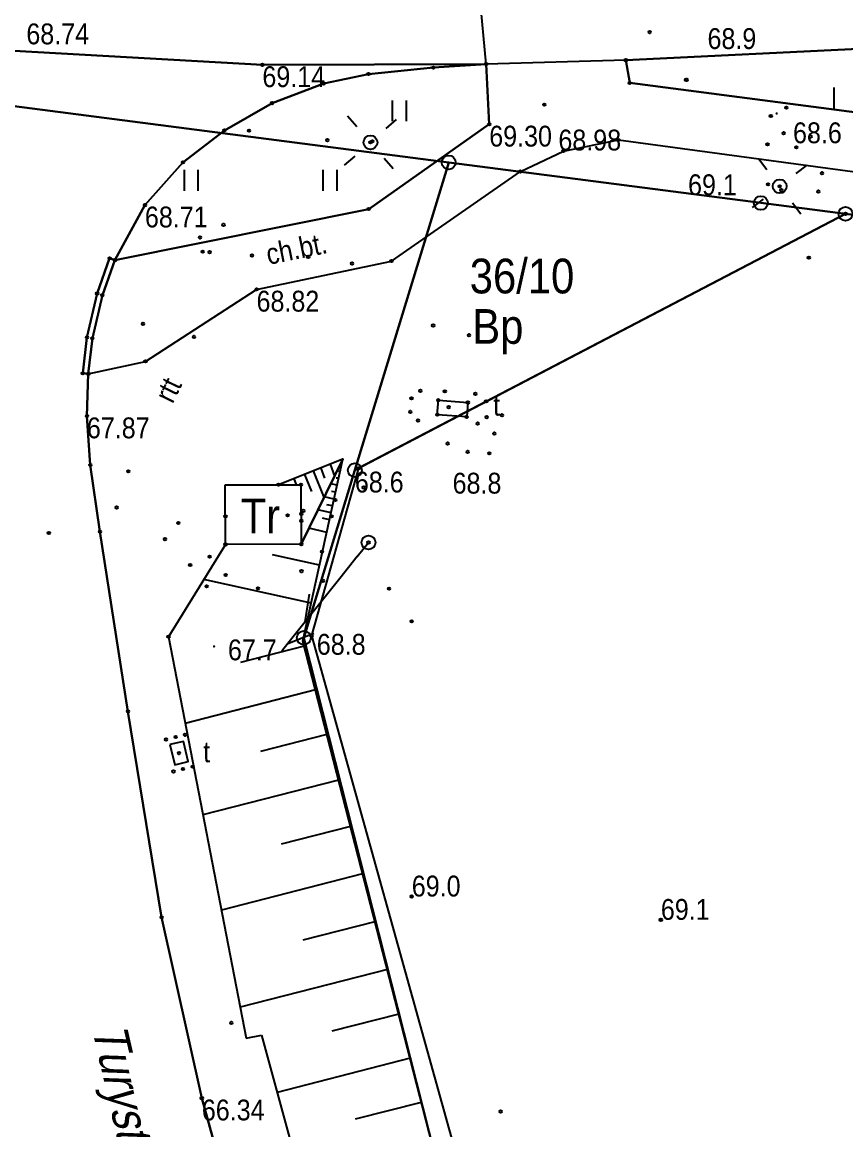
# Model space of a CAD drawing. Extents: x 6545332 to 6545538, y 5876272 to 5876530.
# Drawn here: x 6545383.83 to 6545413.49, y 5876403.64 to 5876443.51 of the extents above; entities that cross this region are included whole.
import ezdxf
from ezdxf.enums import TextEntityAlignment as Align

# ---------------------------------------------------------------- set-up
doc = ezdxf.new("R2010")
doc.units = 0
doc.header["$MEASUREMENT"] = 0
doc.layers.get('0').update_dxf_attribs({"linetype": 'CONTINUOUS'})
doc.layers.add('1', color=8, linetype='CONTINUOUS')
doc.styles.get("Standard").update_dxf_attribs({"font": 'txt', "width": 0.75})

msp = doc.modelspace()

# ---------------------------------------------------------------- hatches: boundary and pattern name
at = {"layer": '1', "linetype": 'Continuous'}
h = msp.add_hatch(color=256, dxfattribs=at)
edge = h.paths.add_edge_path()
edge.add_arc((6545392.48, 5876441.97), 0.045, 0, 360)
h = msp.add_hatch(color=256, dxfattribs=at)
edge = h.paths.add_edge_path()
edge.add_arc((6545392.48, 5876441.97), 0.045, 0, 360)
h = msp.add_hatch(color=256, dxfattribs=at)
edge = h.paths.add_edge_path()
edge.add_arc((6545402.63, 5876440.54), 0.045, 0, 360)
h = msp.add_hatch(color=256, dxfattribs=at)
edge = h.paths.add_edge_path()
edge.add_arc((6545411, 5876440.22), 0.045, 0, 360)
h = msp.add_hatch(color=256, dxfattribs=at)
edge = h.paths.add_edge_path()
edge.add_arc((6545400.65, 5876439.83), 0.045, 0, 360)
h = msp.add_hatch(color=256, dxfattribs=at)
edge = h.paths.add_edge_path()
edge.add_arc((6545400.65, 5876439.83), 0.045, 0, 360)
h = msp.add_hatch(color=256, dxfattribs=at)
edge = h.paths.add_edge_path()
edge.add_arc((6545410.69, 5876437.67), 0.045, 0, 360)
h = msp.add_hatch(color=256, dxfattribs=at)
edge = h.paths.add_edge_path()
edge.add_arc((6545388.25, 5876436.92), 0.045, 0, 360)
h = msp.add_hatch(color=256, dxfattribs=at)
edge = h.paths.add_edge_path()
edge.add_arc((6545388.25, 5876436.92), 0.045, 0, 360)
h = msp.add_hatch(color=256, dxfattribs=at)
edge = h.paths.add_edge_path()
edge.add_arc((6545392.27, 5876433.89), 0.045, 0, 360)
h = msp.add_hatch(color=256, dxfattribs=at)
edge = h.paths.add_edge_path()
edge.add_arc((6545392.27, 5876433.89), 0.045, 0, 360)
h = msp.add_hatch(color=256, dxfattribs=at)
edge = h.paths.add_edge_path()
edge.add_arc((6545386.16, 5876429.33), 0.045, 0, 360)
h = msp.add_hatch(color=256, dxfattribs=at)
edge = h.paths.add_edge_path()
edge.add_arc((6545386.16, 5876429.33), 0.045, 0, 360)
h = msp.add_hatch(color=256, dxfattribs=at)
edge = h.paths.add_edge_path()
edge.add_arc((6545395.37, 5876427.78), 0.045, 0, 360)
h = msp.add_hatch(color=256, dxfattribs=at)
edge = h.paths.add_edge_path()
edge.add_arc((6545400.65, 5876427.99), 0.045, 0, 360)
h = msp.add_hatch(color=256, dxfattribs=at)
edge = h.paths.add_edge_path()
edge.add_arc((6545390.74, 5876421.04), 0.045, 0, 360)
h = msp.add_hatch(color=256, dxfattribs=at)
edge = h.paths.add_edge_path()
edge.add_arc((6545393.94, 5876421.23), 0.045, 0, 360)
h = msp.add_hatch(color=256, dxfattribs=at)
edge = h.paths.add_edge_path()
edge.add_arc((6545397.86, 5876412.04), 0.045, 0, 360)
h = msp.add_hatch(color=256, dxfattribs=at)
edge = h.paths.add_edge_path()
edge.add_arc((6545406.83, 5876411.2), 0.045, 0, 360)
h = msp.add_hatch(color=256, dxfattribs=at)
edge = h.paths.add_edge_path()
edge.add_arc((6545390.3, 5876404.78), 0.045, 0, 360)
h = msp.add_hatch(color=256, dxfattribs=at)
edge = h.paths.add_edge_path()
edge.add_arc((6545390.3, 5876404.78), 0.045, 0, 360)

# ---------------------------------------------------------------- linework, layer by layer
for centre in [(6545396.13, 5876426.76, 68.6), (6545394.25, 5876421.43, 68.8), (6545397.86, 5876412.04, 69), (6545406.83, 5876411.2, 69.1)]:
    msp.add_circle(centre, 0.045)
at = {"layer": '1'}
for p, q in [((6545400.54, 5876442), (6545399.86, 5876449.17)), ((6545356.55, 5876443.98), (6545399.19, 5876438.46)), ((6545399.19, 5876438.46), (6545356.55, 5876443.98)), ((6545399.19, 5876438.46), (6545356.55, 5876443.98)), ((6545432.54, 5876443.45), (6545405.57, 5876442.14)), ((6545405.57, 5876442.14), (6545432.54, 5876443.45)), ((6545392.48, 5876441.97), (6545383.54, 5876442.48)), ((6545383.54, 5876442.48), (6545392.48, 5876441.97)), ((6545405.57, 5876442.14), (6545400.54, 5876442)), ((6545405.57, 5876442.14), (6545405.71, 5876441.32)), ((6545405.71, 5876441.32), (6545405.57, 5876442.14)), ((6545400.54, 5876442), (6545392.48, 5876441.97)), ((6545392.48, 5876441.97), (6545400.54, 5876442)), ((6545396.3, 5876441.64), (6545394.69, 5876441.3)), ((6545394.69, 5876441.3), (6545396.3, 5876441.64)), ((6545394.69, 5876441.3), (6545396.3, 5876441.64)), ((6545398.64, 5876441.87), (6545396.3, 5876441.64)), ((6545396.3, 5876441.64), (6545398.64, 5876441.87)), ((6545396.3, 5876441.64), (6545398.64, 5876441.87)), ((6545400.54, 5876442), (6545398.64, 5876441.87)), ((6545398.64, 5876441.87), (6545400.54, 5876442)), ((6545398.64, 5876441.87), (6545400.54, 5876442)), ((6545400.54, 5876442), (6545400.65, 5876439.83)), ((6545400.65, 5876439.83), (6545400.54, 5876442)), ((6545394.69, 5876441.3), (6545392.83, 5876440.59)), ((6545392.83, 5876440.59), (6545394.69, 5876441.3)), ((6545392.83, 5876440.59), (6545394.69, 5876441.3)), ((6545405.71, 5876441.32), (6545470.41, 5876432.9)), ((6545470.41, 5876432.9), (6545405.71, 5876441.32)), ((6545392.83, 5876440.59), (6545391.11, 5876439.61)), ((6545391.11, 5876439.61), (6545392.83, 5876440.59)), ((6545391.11, 5876439.61), (6545392.83, 5876440.59)), ((6545400.65, 5876439.83), (6545396.31, 5876436.78)), ((6545396.31, 5876436.78), (6545400.65, 5876439.83)), ((6545391.11, 5876439.61), (6545389.62, 5876438.46)), ((6545389.62, 5876438.46), (6545391.11, 5876439.61)), ((6545389.62, 5876438.46), (6545391.11, 5876439.61)), ((6545403.32, 5876438.87), (6545405.3, 5876439.27)), ((6545405.3, 5876439.27), (6545414.59, 5876438.01)), ((6545401.77, 5876438.13), (6545403.32, 5876438.87)), ((6545389.62, 5876438.46), (6545388.25, 5876436.92)), ((6545388.25, 5876436.92), (6545389.62, 5876438.46)), ((6545388.25, 5876436.92), (6545389.62, 5876438.46)), ((6545399.19, 5876438.46), (6545395.81, 5876427.38)), ((6545395.81, 5876427.38), (6545399.19, 5876438.46)), ((6545399.19, 5876438.46), (6545395.81, 5876427.38)), ((6545399.19, 5876438.46), (6545410.43, 5876437)), ((6545410.43, 5876437), (6545399.19, 5876438.46)), ((6545410.43, 5876437), (6545399.19, 5876438.46)), ((6545397.13, 5876434.91), (6545401.77, 5876438.13)), ((6545388.25, 5876436.92), (6545387.17, 5876434.94)), ((6545387.17, 5876434.94), (6545388.25, 5876436.92)), ((6545387.17, 5876434.94), (6545388.25, 5876436.92)), ((6545410.43, 5876437), (6545413.48, 5876436.61)), ((6545413.48, 5876436.61), (6545410.43, 5876437)), ((6545413.48, 5876436.61), (6545410.43, 5876437)), ((6545396.31, 5876436.78), (6545387.17, 5876434.94)), ((6545387.17, 5876434.94), (6545396.31, 5876436.78)), ((6545395.81, 5876427.38), (6545413.48, 5876436.61)), ((6545413.48, 5876436.61), (6545395.81, 5876427.38)), ((6545413.48, 5876436.61), (6545395.81, 5876427.38)), ((6545413.48, 5876436.61), (6545395.94, 5876427.45)), ((6545467.02, 5876429.67), (6545413.48, 5876436.61)), ((6545413.48, 5876436.61), (6545440.37, 5876433.13)), ((6545440.37, 5876433.13), (6545413.48, 5876436.61)), ((6545440.37, 5876433.13), (6545413.48, 5876436.61)), ((6545386.53, 5876433.74), (6545386.98, 5876435.01)), ((6545386.98, 5876435.01), (6545386.53, 5876433.74)), ((6545387.17, 5876434.94), (6545386.72, 5876433.68)), ((6545386.72, 5876433.68), (6545387.17, 5876434.94)), ((6545386.72, 5876433.68), (6545387.17, 5876434.94)), ((6545386.98, 5876435.01), (6545387.17, 5876434.94)), ((6545387.17, 5876434.94), (6545386.98, 5876435.01)), ((6545392.27, 5876433.89), (6545397.13, 5876434.91)), ((6545386.16, 5876432.16), (6545386.53, 5876433.74)), ((6545386.53, 5876433.74), (6545386.16, 5876432.16)), ((6545386.72, 5876433.68), (6545386.36, 5876432.13)), ((6545386.36, 5876432.13), (6545386.72, 5876433.68)), ((6545386.36, 5876432.13), (6545386.72, 5876433.68)), ((6545388.27, 5876431.3), (6545392.27, 5876433.89)), ((6545386.01, 5876430.87), (6545386.16, 5876432.16)), ((6545386.16, 5876432.16), (6545386.01, 5876430.87)), ((6545386.36, 5876432.13), (6545386.21, 5876430.85)), ((6545386.21, 5876430.85), (6545386.36, 5876432.13)), ((6545386.21, 5876430.85), (6545386.36, 5876432.13)), ((6545386.21, 5876430.85), (6545388.27, 5876431.3)), ((6545386.21, 5876430.85), (6545386.01, 5876430.87)), ((6545386.01, 5876430.87), (6545386.21, 5876430.85)), ((6545386.21, 5876430.85), (6545386.16, 5876429.33)), ((6545386.16, 5876429.33), (6545386.21, 5876430.85)), ((6545398.78, 5876429.38), (6545398.82, 5876429.9)), ((6545398.82, 5876429.9), (6545399.88, 5876429.82)), ((6545399.88, 5876429.82), (6545399.84, 5876429.3)), ((6545386.16, 5876429.33), (6545386.28, 5876427.57)), ((6545386.28, 5876427.57), (6545386.16, 5876429.33)), ((6545399.84, 5876429.3), (6545398.78, 5876429.38)), ((6545395.38, 5876427.78), (6545393.06, 5876426.86)), ((6545393.88, 5876424.72), (6545395.38, 5876427.78)), ((6545395.38, 5876427.78), (6545393.88, 5876424.72)), ((6545393.94, 5876421.23), (6545395.38, 5876427.78)), ((6545386.28, 5876427.57), (6545386.63, 5876425.17)), ((6545386.63, 5876425.17), (6545386.28, 5876427.57)), ((6545395.81, 5876427.38), (6545393.97, 5876421.35)), ((6545393.97, 5876421.35), (6545395.81, 5876427.38)), ((6545395.81, 5876427.38), (6545393.97, 5876421.35)), ((6545395.94, 5876427.45), (6545394.25, 5876421.43)), ((6545394.31, 5876427.36), (6545394.7, 5876426.38)), ((6545394.58, 5876427.46), (6545394.72, 5876427.1)), ((6545394.92, 5876427.6), (6545395.08, 5876427.17)), ((6545395.28, 5876427.33), (6545395.17, 5876427.36)), ((6545395.34, 5876427.58), (6545395.31, 5876427.59)), ((6545393.22, 5876426.92), (6545393.23, 5876426.89)), ((6545393.61, 5876427.08), (6545393.7, 5876426.86)), ((6545394, 5876427.23), (6545394.25, 5876426.61)), ((6545395.17, 5876426.84), (6545394.94, 5876426.89)), ((6545395.23, 5876427.09), (6545395.14, 5876427.1)), ((6545391.14, 5876426.85), (6545393.87, 5876426.86)), ((6545391.15, 5876424.71), (6545391.14, 5876426.85)), ((6545393.06, 5876426.86), (6545393.87, 5876426.86)), ((6545393.87, 5876426.86), (6545393.88, 5876424.72)), ((6545393.87, 5876426.86), (6545393.88, 5876424.72)), ((6545395.12, 5876426.59), (6545394.97, 5876426.62)), ((6545395.06, 5876426.34), (6545394.71, 5876426.42)), ((6545395.01, 5876426.1), (6545394.8, 5876426.14)), ((6545394.96, 5876425.85), (6545394.48, 5876425.95)), ((6545394.8, 5876425.14), (6545394.16, 5876425.29)), ((6545394.9, 5876425.6), (6545394.64, 5876425.66)), ((6545386.63, 5876425.17), (6545387.64, 5876418.7)), ((6545387.64, 5876418.7), (6545386.63, 5876425.17)), ((6545391.15, 5876424.71), (6545389.1, 5876421.39)), ((6545393.88, 5876424.72), (6545391.15, 5876424.71)), ((6545393.88, 5876424.72), (6545391.15, 5876424.71)), ((6545394.54, 5876423.96), (6545392.84, 5876424.33)), ((6545394.24, 5876422.6), (6545390.37, 5876423.45)), ((6545389.1, 5876421.39), (6545391.9, 5876406.94)), ((6545393.97, 5876421.35), (6545400.12, 5876397.12)), ((6545400.12, 5876397.12), (6545393.97, 5876421.35)), ((6545393.97, 5876421.35), (6545400.12, 5876397.12)), ((6545394.25, 5876421.43), (6545401.01, 5876397.19)), ((6545393.99, 5876421.05), (6545391.69, 5876420.46)), ((6545400.16, 5876397.01), (6545393.94, 5876421.23)), ((6545394.39, 5876419.48), (6545389.7, 5876418.27)), ((6545387.64, 5876418.7), (6545388.85, 5876411.29)), ((6545388.85, 5876411.29), (6545387.64, 5876418.7)), ((6545394.8, 5876417.87), (6545392.41, 5876417.26)), ((6545395.22, 5876416.23), (6545390.34, 5876414.98)), ((6545395.65, 5876414.56), (6545393.16, 5876413.92)), ((6545396.09, 5876412.86), (6545391.01, 5876411.55)), ((6545388.85, 5876411.29), (6545390.3, 5876404.78)), ((6545390.3, 5876404.78), (6545388.85, 5876411.29)), ((6545396.53, 5876411.13), (6545393.94, 5876410.47)), ((6545396.98, 5876409.41), (6545391.68, 5876408.05)), ((6545397.39, 5876407.81), (6545394.98, 5876407.19)), ((6545391.9, 5876406.94), (6545392.45, 5876407.05)), ((6545392.45, 5876407.05), (6545395.99, 5876394.03)), ((6545397.8, 5876406.22), (6545393.01, 5876404.99)), ((6545390.3, 5876404.78), (6545391.72, 5876399.69)), ((6545391.72, 5876399.69), (6545390.3, 5876404.78)), ((6545398.2, 5876404.63), (6545395.82, 5876404.02))]:
    msp.add_line(p, q, dxfattribs=at)
at = {"layer": '1', "linetype": 'Continuous'}
for p, q in [((6545413.07, 5876440.4), (6545413.07, 5876441.15)), ((6545397.17, 5876439.94), (6545397.17, 5876440.69)), ((6545397.67, 5876439.94), (6545397.67, 5876440.69)), ((6545395.876, 5876439.744), (6545395.546, 5876440.12)), ((6545396.934, 5876439.675), (6545397.31, 5876440.005)), ((6545395.807, 5876438.686), (6545395.431, 5876438.356)), ((6545396.865, 5876438.617), (6545397.195, 5876438.241)), ((6545410.651, 5876438.193), (6545410.345, 5876438.588)), ((6545389.67, 5876437.44), (6545389.67, 5876438.19)), ((6545390.17, 5876437.44), (6545390.17, 5876438.19)), ((6545394.67, 5876437.44), (6545394.67, 5876438.19)), ((6545395.17, 5876437.44), (6545395.17, 5876438.19)), ((6545411.704, 5876438.06), (6545412.098, 5876438.366)), ((6545410.518, 5876437.141), (6545410.123, 5876436.835)), ((6545411.57, 5876437.007), (6545411.876, 5876436.613)), ((6545395.894, 5876424.272), (6545396.3, 5876424.78)), ((6545395.894, 5876424.272), (6545395.271, 5876423.49)), ((6545395.271, 5876423.49), (6545394.647, 5876422.709)), ((6545394.023, 5876421.927), (6545394.172, 5876422.916)), ((6545394.647, 5876422.709), (6545394.023, 5876421.927)), ((6545394.023, 5876421.927), (6545393.399, 5876421.146)), ((6545393.399, 5876421.146), (6545394.33, 5876421.511)), ((6545393.399, 5876421.146), (6545393.181, 5876420.872))]:
    msp.add_line(p, q, dxfattribs=at)
msp.add_lwpolyline([(6545389.151, 5876417.508), (6545389.322, 5876416.778), (6545389.809, 5876416.892), (6545389.638, 5876417.622)], close=True, dxfattribs=at)
at = {"layer": '1'}
for centre in [(6545406.43, 5876443.15), (6545392.48, 5876441.97), (6545392.48, 5876441.97), (6545392.48, 5876441.97), (6545392.48, 5876441.97), (6545400.54, 5876442), (6545400.54, 5876442), (6545400.54, 5876442), (6545400.54, 5876442), (6545400.54, 5876442), (6545405.57, 5876442.14), (6545405.57, 5876442.14), (6545405.57, 5876442.14), (6545396.3, 5876441.64), (6545396.3, 5876441.64), (6545396.3, 5876441.64), (6545398.64, 5876441.87), (6545398.64, 5876441.87), (6545398.64, 5876441.87), (6545394.69, 5876441.3), (6545394.69, 5876441.3), (6545394.69, 5876441.3), (6545405.71, 5876441.32), (6545405.71, 5876441.32), (6545407.74, 5876441.43), (6545407.76, 5876441.43), (6545392.83, 5876440.59), (6545392.83, 5876440.59), (6545392.83, 5876440.59), (6545402.63, 5876440.54), (6545411.35, 5876440.43), (6545410.79, 5876440.13), (6545391.11, 5876439.61), (6545391.11, 5876439.61), (6545391.11, 5876439.61), (6545392, 5876439.6), (6545400.65, 5876439.83), (6545400.65, 5876439.83), (6545400.65, 5876439.83), (6545400.65, 5876439.83), (6545394.82, 5876439.26), (6545396.37, 5876439.18), (6545396.44, 5876439.22), (6545405.3, 5876439.27), (6545411.25, 5876439.51), (6545412.22, 5876439.39), (6545403.32, 5876438.87), (6545410.67, 5876439.11), (6545411.71, 5876439), (6545389.62, 5876438.46), (6545389.62, 5876438.46), (6545389.62, 5876438.46), (6545401.77, 5876438.13), (6545412.63, 5876438.07), (6545412.63, 5876438.07), (6545410.69, 5876437.67), (6545411.11, 5876437.6), (6545411.11, 5876437.6), (6545411.11, 5876437.6), (6545411.17, 5876437.46), (6545412.5, 5876437.41), (6545388.25, 5876436.92), (6545388.25, 5876436.92), (6545388.25, 5876436.92), (6545388.25, 5876436.92), (6545388.25, 5876436.92), (6545396.31, 5876436.78), (6545396.31, 5876436.78), (6545413.48, 5876436.61), (6545391.08, 5876436.21), (6545390.23, 5876435.76), (6545390.33, 5876435.25), (6545390.58, 5876435.23), (6545386.98, 5876435.01), (6545386.98, 5876435.01), (6545387.17, 5876434.94), (6545387.17, 5876434.94), (6545387.17, 5876434.94), (6545387.17, 5876434.94), (6545387.17, 5876434.94), (6545392.11, 5876435.11), (6545394.13, 5876435.06), (6545395.71, 5876434.82), (6545397.13, 5876434.91), (6545412.16, 5876435.03), (6545386.53, 5876433.74), (6545386.53, 5876433.74), (6545386.72, 5876433.68), (6545386.72, 5876433.68), (6545386.72, 5876433.68), (6545392.27, 5876433.89), (6545392.27, 5876433.89), (6545392.27, 5876433.89), (6545388.18, 5876432.65), (6545398.63, 5876432.59), (6545386.16, 5876432.16), (6545386.16, 5876432.16), (6545386.36, 5876432.13), (6545386.36, 5876432.13), (6545386.36, 5876432.13), (6545390.02, 5876432.18), (6545399.92, 5876432.24), (6545388.27, 5876431.3), (6545386.01, 5876430.87), (6545386.01, 5876430.87), (6545386.21, 5876430.85), (6545386.21, 5876430.85), (6545386.21, 5876430.85), (6545386.21, 5876430.85), (6545386.21, 5876430.85), (6545398.17, 5876430.24), (6545399.05, 5876430.22), (6545400.15, 5876430.13), (6545397.85, 5876429.97), (6545398.82, 5876429.9), (6545399.19, 5876429.65), (6545399.19, 5876429.65), (6545399.88, 5876429.82), (6545400.54, 5876429.86), (6545386.16, 5876429.33), (6545386.16, 5876429.33), (6545386.16, 5876429.33), (6545386.16, 5876429.33), (6545397.81, 5876429.48), (6545398.78, 5876429.38), (6545399.84, 5876429.3), (6545400.56, 5876429.29), (6545401.11, 5876429.36), (6545401.11, 5876429.36), (6545398.08, 5876429.17), (6545400.23, 5876429.06), (6545400.83, 5876428.7), (6545400.83, 5876428.7), (6545399.15, 5876428.34), (6545399.15, 5876428.34), (6545399.87, 5876428.04), (6545399.87, 5876428.04), (6545400.651, 5876427.99, 68.8), (6545386.28, 5876427.57), (6545386.28, 5876427.57), (6545387.65, 5876427.34), (6545395.94, 5876427.45), (6545395.94, 5876427.45), (6545393.06, 5876426.86), (6545393.87, 5876426.86), (6545387.23, 5876426.04), (6545387.23, 5876426.04), (6545395.11, 5876426.31), (6545391.15, 5876425.72), (6545393.39, 5876425.76), (6545393.88, 5876425.81), (6545393.88, 5876425.81), (6545393.88, 5876425.81), (6545393.88, 5876425.81), (6545393.88, 5876425.81), (6545393.95, 5876425.92), (6545394.97, 5876425.72), (6545389.45, 5876425.48), (6545389.45, 5876425.48), (6545393.88, 5876425.56), (6545384.79, 5876425.12), (6545386.63, 5876425.17), (6545386.63, 5876425.17), (6545388.97, 5876424.9), (6545388.97, 5876424.9), (6545391.15, 5876424.71), (6545393.88, 5876424.72), (6545393.88, 5876424.72), (6545394.63, 5876424.45), (6545396.3, 5876424.78), (6545396.3, 5876424.78), (6545390.58, 5876424.27), (6545389.88, 5876423.97), (6545393.89, 5876423.75), (6545391.16, 5876423.61), (6545394.66, 5876423.4), (6545390.47, 5876423.2), (6545392.32, 5876423.13), (6545397.04, 5876423.12), (6545397.86, 5876421.94), (6545389.1, 5876421.39), (6545387.64, 5876418.7), (6545387.64, 5876418.7), (6545389.01, 5876417.69), (6545389.36, 5876417.78), (6545389.36, 5876417.78), (6545389.69, 5876417.86), (6545389.48, 5876417.2), (6545389.48, 5876417.2), (6545389.48, 5876417.2), (6545389.28, 5876416.54), (6545389.62, 5876416.63), (6545389.62, 5876416.63), (6545389.97, 5876416.71), (6545388.85, 5876411.29), (6545388.85, 5876411.29), (6545391.36, 5876407.49), (6545390.3, 5876404.78), (6545390.3, 5876404.78), (6545390.3, 5876404.78), (6545390.3, 5876404.78), (6545401.06, 5876404.3)]:
    msp.add_circle(centre, 0.045, dxfattribs=at)
at = {"layer": '1', "linetype": 'Continuous'}
for centre in [(6545396.37, 5876439.18), (6545399.19, 5876438.46), (6545411.11, 5876437.6), (6545410.43, 5876437), (6545413.48, 5876436.61), (6545395.81, 5876427.38), (6545396.3, 5876424.78), (6545393.97, 5876421.35)]:
    msp.add_circle(centre, 0.25, dxfattribs=at)

# ---------------------------------------------------------------- texts
at = {"width": 0.9}
for s, p in [('68.6', (6545395.81, 5876426.58)), ('68.8', (6545399.33, 5876426.54)), ('68.8', (6545394.44, 5876420.74)), ('69.0', (6545397.86, 5876412.04)), ('69.1', (6545406.83, 5876411.2))]:
    msp.add_text(s, height=0.75, dxfattribs=at).set_placement(p)
at = {"layer": '1', "width": 0.9}
for s, height, p in [('68.74', 0.75, (6545383.98, 5876442.71)), ('68.74', 0.75, (6545383.98, 5876442.71)), ('68.9', 0.75, (6545408.51, 5876442.54)), ('69.14', 0.75, (6545392.48, 5876441.17)), ('69.14', 0.75, (6545392.48, 5876441.17)), ('69.30', 0.75, (6545400.65, 5876439.03)), ('69.30', 0.75, (6545400.65, 5876439.03)), ('68.98', 0.75, (6545403.14, 5876438.89)), ('68.6', 0.75, (6545411.59, 5876439.15)), ('69.1', 0.75, (6545407.81, 5876437.28)), ('68.71', 0.75, (6545388.25, 5876436.12)), ('68.71', 0.75, (6545388.25, 5876436.12)), ('68.82', 0.75, (6545392.27, 5876433.09)), ('68.82', 0.75, (6545392.27, 5876433.09)), ('Bp', 1.25, (6545400.04, 5876431.93)), ('67.87', 0.75, (6545386.16, 5876428.53)), ('67.87', 0.75, (6545386.16, 5876428.53)), ('Tr', 1.25, (6545391.7, 5876425.11)), ('67.7', 0.75, (6545391.24, 5876420.54)), ('t', 0.75, (6545390.35, 5876416.87)), ('66.34', 0.75, (6545390.3, 5876403.98)), ('66.34', 0.75, (6545390.3, 5876403.98))]:
    msp.add_text(s, height=height, dxfattribs=at).set_placement(p)
msp.add_text('ch.bt.', height=0.75, rotation=11.382, dxfattribs=at).set_placement((6545392.7, 5876434.77))
msp.add_text('36/10', height=1.25, dxfattribs=at).set_placement((6545401.83, 5876434.37), align=Align.MIDDLE_CENTER)
msp.add_text('rtt', height=0.75, rotation=63.91, dxfattribs=at).set_placement((6545388.91, 5876429.91), align=Align.MIDDLE_LEFT)
msp.add_text('t', height=0.75, dxfattribs=at).set_placement((6545400.79, 5876429.72), align=Align.MIDDLE_LEFT)
at = {"layer": '1', "oblique": 15, "width": 0.9}
msp.add_text('Turystyczna', height=1.25, rotation=282.949, dxfattribs=at).set_placement((6545387.85, 5876403.51), align=Align.MIDDLE_CENTER)

doc.saveas('drawing.dxf')
